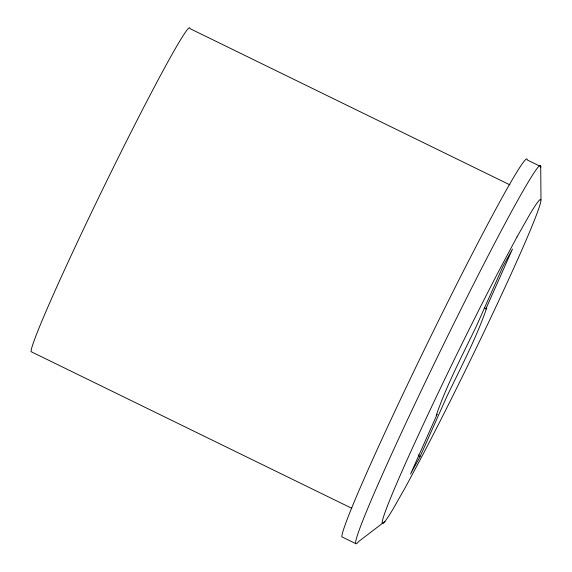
<?xml version="1.0" encoding="UTF-8"?>
<svg xmlns="http://www.w3.org/2000/svg" width="572" height="572" viewBox="0 0 572 572"><rect width="100%" height="100%" fill="white"/><g stroke="black" fill="none" stroke-linecap="round" stroke-linejoin="round"><path stroke-width="0.86" d="M485.871 308.851L512.491 249.07L503.01 266.373L476.39 326.154C462.298 355.498 446.882 384.57 436.236 415.343L437.158 414.271L410.546 474.052L420.027 456.749L446.646 396.968C460.739 367.624 476.147 338.553 486.793 307.779L485.871 308.851L484.284 308.079M385.02 521.378L358.773 541.419A210.532 8.609 -64 0 1 436.586 358.766A210.532 8.609 -64 0 1 540.697 167.367M509.967 184.899L189.947 28.6A180.459 7.379 -64 0 0 109.474 175.411A180.459 7.379 -64 0 0 31.017 351.63L351.844 508.322M355.305 543.4L341.806 536.808A210.532 8.609 -64 0 1 433.34 331.217A210.532 8.609 -64 0 1 527.227 159.938L540.726 166.531L540.983 200.043M418.189 454.812L420.027 456.749M516.995 236.951L500.378 268.068A180.459 7.379 -64 0 0 404.611 465.372A180.459 7.379 -64 0 0 393.2 508.787L406.041 486.164L422.658 455.055A180.459 7.379 -64 0 0 518.418 257.75A180.459 7.379 -64 0 0 529.829 214.328L516.995 236.951"/></g></svg>
